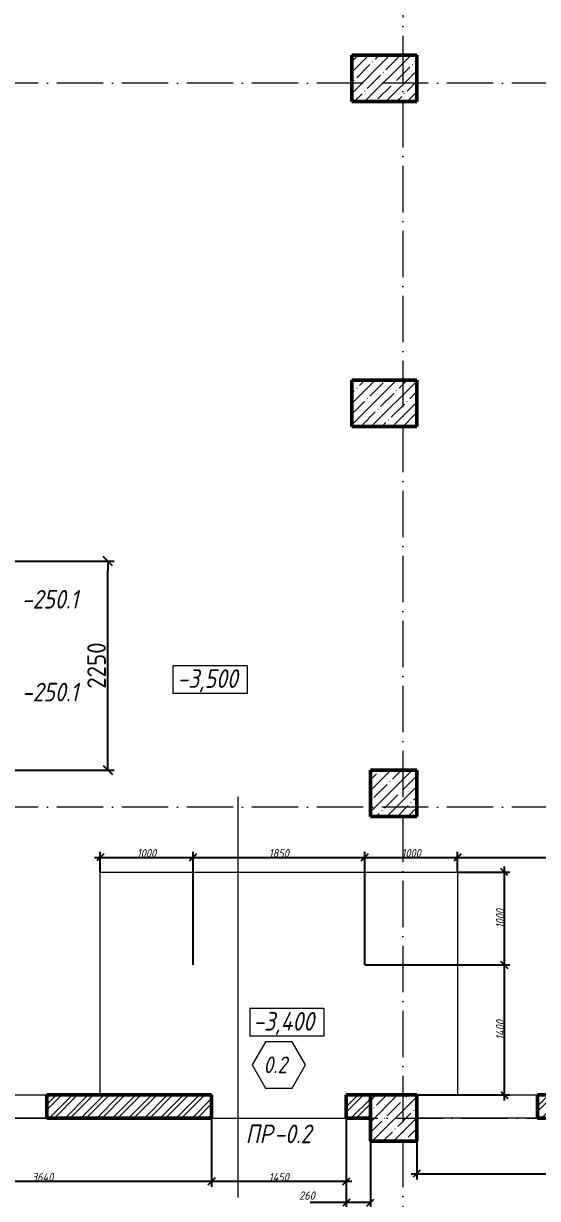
# Model space of a CAD drawing. Header units: millimetres. Extents: x -12989 to 629078, y -109036 to 555275.
# Drawn here: x 598653 to 604189, y 479193 to 491851 of the extents above; entities that cross this region are included whole.
import ezdxf

# ---------------------------------------------------------------- set-up
doc = ezdxf.new("R2010")
doc.units = ezdxf.units.MM
doc.linetypes.add('50_200_ШТРИХ_1Т_ш5_п1_п1_', pattern=[700, 500, -100, 0, -100])
for name, color, linetype, lineweight in [('A-____-____-DIMS', 7, 'Continuous', 9), ('A-DETL-GENF-OTLN-2', 7, 'Continuous', 5), ('A-DOOR-____-IDEN', 7, 'Continuous', 9), ('A-FLOR-____-OTLN', 7, 'Continuous', 9), ('A-GENM-____-IDEN', 7, 'Continuous', 9), ('A-GENM-____-OTLN', 7, 'Continuous', 9), ('A-WALL-____-MCUT-2', 7, 'Continuous', 50), ('G-____-____-DIMS', 7, 'Continuous', 9), ('S-COLS-____-MCUT', 7, 'Continuous', 50), ('S-COLS-____-OTLN', 7, 'Continuous', 9), ('S-GRID-____-OTLN-1', 7, '50_200_ШТРИХ_1Т_ш5_п1_п1_', 9)]:
    doc.layers.add(name, color=color, linetype=linetype, lineweight=lineweight)
for name, color, linetype, lineweight, true_color in [('A-DETL-GENF-OTLN-3', 9, 'Continuous', 9, 0x808080), ('A-WALL-____-OTLN-1', 7, 'Continuous', 9, 0x800000), ('A-WALL-____-PATT-2', 7, 'Continuous', 9, 0x787878)]:
    doc.layers.add(name, color=color, linetype=linetype, lineweight=lineweight, true_color=true_color)
doc.styles.add('ISOCPEUR_I_2', font='isocpeui.ttf', dxfattribs={"width": 0.85, "height": 2.3})
doc.styles.add('ISOCPEUR_I_4', font='isocpeui.ttf', dxfattribs={"width": 0.85, "height": 2})
doc.styles.add('ISOCPEUR_I_7', font='isocpeui.ttf', dxfattribs={"width": 0.9, "height": 90})
doc.styles.add('СПДС', font='isocpeur.ttf', dxfattribs={"width": 0.9})
doc.dimstyles.new('ISO-1_8_0_9К_СРЕДНИЙ_Кладочные', dxfattribs={"dimscale": 304.8, "dimtxt": 89.638306, "dimasz": 0.246063, "dimexe": 0.19685, "dimexo": 0, "dimgap": 0, "dimtad": 1, "dimdec": 3, "dimrnd": 0.001, "dimdsep": 46, "dimtxsty": 'ISOCPEUR_I_7', "dimblk1": 'OBLIQUE', "dimblk2": 'OBLIQUE', "dimsah": 1, "dimcen": 0.09, "dimdle": 0.19685, "dimazin": 0, "dimtfac": 1, "dimtdec": 4, "dimtix": 1, "dimtmove": 2, "dimatfit": 3, "dimfxl": 1, "dimtvp": 1, "dimtolj": 1, "dimtzin": 0, "dimarcsym": 2})
doc.dimstyles.new('ISO-1_8_0_9К_СРЕДНИЙ_Кладочные_1', dxfattribs={"dimscale": 304.8, "dimtxt": 89.638306, "dimasz": 0.246063, "dimexe": 0.19685, "dimexo": 0, "dimgap": 0, "dimtad": 1, "dimdec": 3, "dimrnd": 0.001, "dimdsep": 46, "dimtxsty": 'ISOCPEUR_I_7', "dimblk1": 'OBLIQUE', "dimblk2": 'OBLIQUE', "dimsah": 1, "dimcen": 0.09, "dimdle": 0.19685, "dimazin": 0, "dimtfac": 1, "dimtdec": 4, "dimtix": 1, "dimtmove": 0, "dimatfit": 3, "dimfxl": 1, "dimtvp": 1, "dimtolj": 1, "dimtzin": 0, "dimarcsym": 2})
doc.dimstyles.new('Размера А3', dxfattribs={"dimtxt": 200, "dimasz": 100, "dimexe": 70, "dimexo": 100, "dimgap": 20, "dimtad": 1, "dimdec": 0, "dimrnd": 10, "dimzin": 0, "dimdsep": 46, "dimtxsty": 'СПДС', "dimblk": 'ARROWHEAD_6', "dimcen": 1, "dimclrd": 256, "dimclre": 256, "dimclrt": 256, "dimazin": 0, "dimtfac": 1, "dimtdec": 0, "dimtmove": 2, "dimatfit": 3, "dimfxl": 1, "dimtolj": 1, "dimtzin": 0, "dimarcsym": 0})
pattern_1 = [(45, (513638.8, 428127.92), (-85.53659, 85.53659), []), (45, (513695.83, 428127.92), (-85.53659, 85.53659), [])]

# ---------------------------------------------------------------- blocks, each defined once
blk = doc.blocks.new('BSC_Колонна _Прямоугольная - 500х500-V28-АР1_Кладочный план подвала в осях 1-64_Ю-ЯЯ')
at = {"layer": 'S-COLS-____-OTLN'}
h = blk.add_hatch(dxfattribs=at)
h.set_pattern_fill('FP_35', color=256, style=0, pattern_type=2)
h.set_pattern_definition([(45, (-89000, -51931.04), (-114.04925, 114.04925), []), (45, (-88885.95, -51931.04), (-114.04925, 114.04925), [201.613, -40.323, 3.353, -36.97])])
h.paths.add_polyline_path([(-250, -250), (250, -250), (250, 250), (-250, 250)], flags=0)
at = {"layer": 'S-COLS-____-MCUT'}
for p, q in [((250, 250), (-250, 250)), ((-250, 250), (-250, -250)), ((250, -250), (250, 250)), ((-250, -250), (250, -250))]:
    blk.add_line(p, q, dxfattribs=at)
blk = doc.blocks.new('BSC_Колонна _Прямоугольная - 500х500-V105-АР1_Кладочный план подвала в осях 1-64_Ю-ЯЯ')
at = {"layer": 'S-COLS-____-OTLN'}
h = blk.add_hatch(dxfattribs=at)
h.set_pattern_fill('FP_121', color=256, style=0, pattern_type=2)
h.set_pattern_definition([(315, (-55431.04, 89000), (114.04925, 114.04925), []), (315, (-55431.04, 88885.95), (114.04925, 114.04925), [201.613, -40.323, 3.353, -36.97])])
h.paths.add_polyline_path([(-250, -250), (250, -250), (250, 250), (-250, 250)], flags=0)
at = {"layer": 'S-COLS-____-MCUT'}
for p, q in [((250, 250), (-250, 250)), ((-250, 250), (-250, -250)), ((250, -250), (250, 250)), ((-250, -250), (250, -250))]:
    blk.add_line(p, q, dxfattribs=at)
blk = doc.blocks.new('BSC_Колонна _Прямоугольная - 500х700-V135-АР1_Кладочный план подвала в осях 1-64_Ю-ЯЯ')
at = {"layer": 'S-COLS-____-OTLN'}
h = blk.add_hatch(dxfattribs=at)
h.set_pattern_fill('FP_152', color=256, style=0, pattern_type=2)
h.set_pattern_definition([(315, (-63131.04, 88900), (114.04925, 114.04925), []), (315, (-63131.04, 88785.95), (114.04925, 114.04925), [201.613, -40.323, 3.353, -36.97])])
h.paths.add_polyline_path([(-250, -350), (250, -350), (250, 350), (-250, 350)], flags=0)
at = {"layer": 'S-COLS-____-MCUT'}
for p, q in [((250, 350), (-250, 350)), ((-250, 350), (-250, -350)), ((250, -350), (250, 350)), ((-250, -350), (250, -350))]:
    blk.add_line(p, q, dxfattribs=at)
blk = doc.blocks.new('BSC_Колонна _Прямоугольная - 500х700-V138-АР1_Кладочный план подвала в осях 1-64_Ю-ЯЯ')
at = {"layer": 'S-COLS-____-OTLN'}
h = blk.add_hatch(dxfattribs=at)
h.set_pattern_fill('FP_155', color=256, style=0, pattern_type=2)
h.set_pattern_definition([(315, (-59631.04, 88900), (114.04925, 114.04925), []), (315, (-59631.04, 88785.95), (114.04925, 114.04925), [201.613, -40.323, 3.353, -36.97])])
h.paths.add_polyline_path([(-250, -350), (250, -350), (250, 350), (-250, 350)], flags=0)
at = {"layer": 'S-COLS-____-MCUT'}
for p, q in [((250, 350), (-250, 350)), ((-250, 350), (-250, -350)), ((250, -350), (250, 350)), ((-250, -350), (250, -350))]:
    blk.add_line(p, q, dxfattribs=at)
blk = doc.blocks.new('АР_Перемычка - АР_Перемычка-28769347-АР1_Кладочный план подвала в осях 1-64_Ю-ЯЯ')
at = {"layer": 'A-GENM-____-OTLN'}
blk.add_line((-250, -125), (-243, -125), dxfattribs=at)
blk = doc.blocks.new('DET_L_Имитация разреза_ISO2-5 - Вправо-27489997-АР1_Кладочный план подвала в осях 1-64_Ю-ЯЯ')
at = {"layer": 'A-DETL-GENF-OTLN-3'}
blk.add_line((143, 0), (4457, 0), dxfattribs=at)
blk = doc.blocks.new('Высотные отметки - 9_5х3_5_h_-17668430-АР1_Кладочный план подвала в осях 1-64_Ю-ЯЯ')
at = {"layer": 'G-____-____-DIMS'}
for p, q in [((-4, 3), (-4, 0)), ((4, 3), (-4, 3)), ((4, 3), (4, 0)), ((4, 0), (-4, 0))]:
    blk.add_line(p, q, dxfattribs=at)
blk = doc.blocks.new('_Oblique')
at = {"color": 0, "linetype": 'ByBlock', "lineweight": -2}
blk.add_line((-0.5, -0.5), (0.5, 0.5), dxfattribs=at)
blk = doc.blocks.new('*D6612')
at = {"layer": 'A-____-____-DIMS', "color": 0, "lineweight": -2, "transparency": 16777216}
for p, q in [((599479, 482709), (599479, 482928)), ((600479, 481709), (600479, 482928)), ((599419, 482868), (600539, 482868))]:
    blk.add_line(p, q, dxfattribs=at)
at = {"layer": 'Defpoints', "color": 0, "transparency": 16777216}
for p in [(600479, 482868), (599479, 482709), (600479, 481709)]:
    blk.add_point(p, dxfattribs=at)
at = {"layer": 'A-____-____-DIMS', "color": 0, "lineweight": -2, "transparency": 16777216, "xscale": 75, "yscale": 75, "zscale": 75, "rotation": 180}
blk.add_blockref('_Oblique', (599479, 482868), dxfattribs=at)
at = {"layer": 'A-____-____-DIMS', "color": 0, "lineweight": -2, "transparency": 16777216, "xscale": 75, "yscale": 75, "zscale": 75}
blk.add_blockref('_Oblique', (600479, 482868), dxfattribs=at)
at = {"layer": 'A-____-____-DIMS', "color": 0, "transparency": 16777216, "insert": (599979, 482913), "char_height": 90, "width": 504.73, "attachment_point": 5, "style": 'ISOCPEUR_I_7'}
blk.add_mtext('\\A1;1000', dxfattribs=at)
blk = doc.blocks.new('*D6613')
at = {"layer": 'A-____-____-DIMS', "color": 0, "lineweight": -2, "transparency": 16777216}
for p, q in [((600479, 481709), (600479, 482928)), ((602329, 481709), (602329, 482928)), ((600419, 482868), (602389, 482868))]:
    blk.add_line(p, q, dxfattribs=at)
at = {"layer": 'Defpoints', "color": 0, "transparency": 16777216}
for p in [(602329, 482868), (600479, 481709), (602329, 481709)]:
    blk.add_point(p, dxfattribs=at)
at = {"layer": 'A-____-____-DIMS', "color": 0, "lineweight": -2, "transparency": 16777216, "xscale": 75, "yscale": 75, "zscale": 75, "rotation": 180}
blk.add_blockref('_Oblique', (600479, 482868), dxfattribs=at)
at = {"layer": 'A-____-____-DIMS', "color": 0, "lineweight": -2, "transparency": 16777216, "xscale": 75, "yscale": 75, "zscale": 75}
blk.add_blockref('_Oblique', (602329, 482868), dxfattribs=at)
at = {"layer": 'A-____-____-DIMS', "color": 0, "transparency": 16777216, "insert": (601404, 482913), "char_height": 90, "width": 504.73, "attachment_point": 5, "style": 'ISOCPEUR_I_7'}
blk.add_mtext('\\A1;1850', dxfattribs=at)
blk = doc.blocks.new('*D6614')
at = {"layer": 'A-____-____-DIMS', "color": 0, "lineweight": -2, "transparency": 16777216}
for p, q in [((602329, 481709), (602329, 482928)), ((603329, 482709), (603329, 482928)), ((602269, 482868), (603389, 482868))]:
    blk.add_line(p, q, dxfattribs=at)
at = {"layer": 'Defpoints', "color": 0, "transparency": 16777216}
for p in [(603329, 482868), (603329, 482709), (602329, 481709)]:
    blk.add_point(p, dxfattribs=at)
at = {"layer": 'A-____-____-DIMS', "color": 0, "lineweight": -2, "transparency": 16777216, "xscale": 75, "yscale": 75, "zscale": 75, "rotation": 180}
blk.add_blockref('_Oblique', (602329, 482868), dxfattribs=at)
at = {"layer": 'A-____-____-DIMS', "color": 0, "lineweight": -2, "transparency": 16777216, "xscale": 75, "yscale": 75, "zscale": 75}
blk.add_blockref('_Oblique', (603329, 482868), dxfattribs=at)
at = {"layer": 'A-____-____-DIMS', "color": 0, "transparency": 16777216, "insert": (602829, 482913), "char_height": 90, "width": 504.73, "attachment_point": 5, "style": 'ISOCPEUR_I_7'}
blk.add_mtext('\\A1;1000', dxfattribs=at)
blk = doc.blocks.new('*D6615')
at = {"layer": 'A-____-____-DIMS', "color": 0, "lineweight": -2, "transparency": 16777216}
for p, q in [((606889, 483309), (606889, 482808)), ((603329, 482709), (603329, 482928)), ((603269, 482868), (606949, 482868))]:
    blk.add_line(p, q, dxfattribs=at)
at = {"layer": 'Defpoints', "color": 0, "transparency": 16777216}
for p in [(606889, 483309), (606889, 482868), (603329, 482709)]:
    blk.add_point(p, dxfattribs=at)
at = {"layer": 'A-____-____-DIMS', "color": 0, "lineweight": -2, "transparency": 16777216, "xscale": 75, "yscale": 75, "zscale": 75, "rotation": 180}
blk.add_blockref('_Oblique', (603329, 482868), dxfattribs=at)
at = {"layer": 'A-____-____-DIMS', "color": 0, "lineweight": -2, "transparency": 16777216, "xscale": 75, "yscale": 75, "zscale": 75}
blk.add_blockref('_Oblique', (606889, 482868), dxfattribs=at)
at = {"layer": 'A-____-____-DIMS', "color": 0, "transparency": 16777216, "insert": (605109, 482913), "char_height": 90, "width": 546.1, "attachment_point": 5, "style": 'ISOCPEUR_I_7'}
blk.add_mtext('\\A1;3560', dxfattribs=at)
blk = doc.blocks.new('*D6617')
at = {"layer": 'A-____-____-DIMS', "color": 0, "lineweight": -2, "transparency": 16777216}
for p, q in [((603832, 480249), (603832, 481769)), ((602329, 481709), (603892, 481709)), ((602889, 480309), (603892, 480309))]:
    blk.add_line(p, q, dxfattribs=at)
at = {"layer": 'Defpoints', "color": 0, "transparency": 16777216}
for p in [(602329, 481709), (603832, 481709), (602889, 480309)]:
    blk.add_point(p, dxfattribs=at)
at = {"layer": 'A-____-____-DIMS', "color": 0, "lineweight": -2, "transparency": 16777216, "xscale": 75, "yscale": 75, "zscale": 75}
for p, rotation in [((603832, 481709), 90), ((603832, 480309), 270)]:
    blk.add_blockref('_Oblique', p, dxfattribs=dict(at, rotation=rotation))
at = {"layer": 'A-____-____-DIMS', "color": 0, "transparency": 16777216, "insert": (603787, 481009), "char_height": 90, "width": 521.28, "attachment_point": 5, "rotation": 90, "style": 'ISOCPEUR_I_7'}
blk.add_mtext('\\A1;1400', dxfattribs=at)
blk = doc.blocks.new('*D6618')
at = {"layer": 'A-____-____-DIMS', "color": 0, "lineweight": -2, "transparency": 16777216}
for p, q in [((603329, 482709), (603892, 482709)), ((603832, 481649), (603832, 482769)), ((602329, 481709), (603892, 481709))]:
    blk.add_line(p, q, dxfattribs=at)
at = {"layer": 'Defpoints', "color": 0, "transparency": 16777216}
for p in [(603329, 482709), (603832, 482709), (602329, 481709)]:
    blk.add_point(p, dxfattribs=at)
at = {"layer": 'A-____-____-DIMS', "color": 0, "lineweight": -2, "transparency": 16777216, "xscale": 75, "yscale": 75, "zscale": 75}
for p, rotation in [((603832, 482709), 90), ((603832, 481709), 270)]:
    blk.add_blockref('_Oblique', p, dxfattribs=dict(at, rotation=rotation))
at = {"layer": 'A-____-____-DIMS', "color": 0, "transparency": 16777216, "insert": (603787, 482209), "char_height": 90, "width": 504.73, "attachment_point": 5, "rotation": 90, "style": 'ISOCPEUR_I_7'}
blk.add_mtext('\\A1;1000', dxfattribs=at)
blk = doc.blocks.new('Марка проема - марка проема-27336095-АР1_Кладочный план подвала в осях 1-64_Ю-ЯЯ')
at = {"layer": 'A-DOOR-____-IDEN'}
for p, q in [((-1.44, 0.16), (-2.88, -2.33)), ((1.44, 0.16), (-1.44, 0.16)), ((2.88, -2.33), (1.44, 0.16)), ((-2.88, -2.33), (-1.44, -4.82)), ((1.44, -4.82), (2.88, -2.33)), ((-1.44, -4.82), (1.44, -4.82))]:
    blk.add_line(p, q, dxfattribs=at)
blk = doc.blocks.new('*D6727')
at = {"layer": 'A-____-____-DIMS', "color": 0, "lineweight": -2, "transparency": 16777216}
for p, q in [((597039, 480059), (597039, 479319)), ((600679, 480051), (600679, 479319)), ((596979, 479379), (600739, 479379))]:
    blk.add_line(p, q, dxfattribs=at)
at = {"layer": 'Defpoints', "color": 0, "transparency": 16777216}
for p in [(597039, 480059), (600679, 480051), (600679, 479379)]:
    blk.add_point(p, dxfattribs=at)
at = {"layer": 'A-____-____-DIMS', "color": 0, "lineweight": -2, "transparency": 16777216, "xscale": 75, "yscale": 75, "zscale": 75, "rotation": 180}
blk.add_blockref('_Oblique', (597039, 479379), dxfattribs=at)
at = {"layer": 'A-____-____-DIMS', "color": 0, "lineweight": -2, "transparency": 16777216, "xscale": 75, "yscale": 75, "zscale": 75}
blk.add_blockref('_Oblique', (600679, 479379), dxfattribs=at)
at = {"layer": 'A-____-____-DIMS', "color": 0, "transparency": 16777216, "insert": (598859, 479424), "char_height": 90, "width": 562.65, "attachment_point": 5, "style": 'ISOCPEUR_I_7'}
blk.add_mtext('\\A1;3640', dxfattribs=at)
blk = doc.blocks.new('*D6728')
at = {"layer": 'A-____-____-DIMS', "color": 0, "lineweight": -2, "transparency": 16777216}
for p, q in [((600679, 480051), (600679, 479319)), ((602129, 480051), (602129, 479319)), ((600619, 479379), (602189, 479379))]:
    blk.add_line(p, q, dxfattribs=at)
at = {"layer": 'Defpoints', "color": 0, "transparency": 16777216}
for p in [(600679, 480051), (602129, 480051), (602129, 479379)]:
    blk.add_point(p, dxfattribs=at)
at = {"layer": 'A-____-____-DIMS', "color": 0, "lineweight": -2, "transparency": 16777216, "xscale": 75, "yscale": 75, "zscale": 75, "rotation": 180}
blk.add_blockref('_Oblique', (600679, 479379), dxfattribs=at)
at = {"layer": 'A-____-____-DIMS', "color": 0, "lineweight": -2, "transparency": 16777216, "xscale": 75, "yscale": 75, "zscale": 75}
blk.add_blockref('_Oblique', (602129, 479379), dxfattribs=at)
at = {"layer": 'A-____-____-DIMS', "color": 0, "transparency": 16777216, "insert": (601404, 479424), "char_height": 90, "width": 521.28, "attachment_point": 5, "style": 'ISOCPEUR_I_7'}
blk.add_mtext('\\A1;1450', dxfattribs=at)
blk = doc.blocks.new('*D6729')
at = {"layer": 'A-____-____-DIMS', "color": 0, "lineweight": -2, "transparency": 16777216}
for p, q in [((602129, 480051), (602129, 479089)), ((602389, 480059), (602389, 479089)), ((602129, 479149), (601741, 479149)), ((602389, 479149), (602069, 479149))]:
    blk.add_line(p, q, dxfattribs=at)
at = {"layer": 'Defpoints', "color": 0, "transparency": 16777216}
for p in [(602129, 480051), (602389, 480059), (602389, 479149)]:
    blk.add_point(p, dxfattribs=at)
at = {"layer": 'A-____-____-DIMS', "color": 0, "lineweight": -2, "transparency": 16777216, "xscale": 75, "yscale": 75, "zscale": 75, "rotation": 180}
blk.add_blockref('_Oblique', (602129, 479149), dxfattribs=at)
at = {"layer": 'A-____-____-DIMS', "color": 0, "lineweight": -2, "transparency": 16777216, "xscale": 75, "yscale": 75, "zscale": 75}
blk.add_blockref('_Oblique', (602389, 479149), dxfattribs=at)
at = {"layer": 'A-____-____-DIMS', "color": 0, "transparency": 16777216, "insert": (601622, 479269), "char_height": 90, "width": 409.58, "attachment_point": 1, "line_spacing_factor": 1.149209, "style": 'ISOCPEUR_I_7'}
blk.add_mtext('\\A1;260', dxfattribs=at)
blk = doc.blocks.new('*D6730')
at = {"layer": 'A-____-____-DIMS', "color": 0, "lineweight": -2, "transparency": 16777216}
for p, q in [((602889, 480059), (602889, 479399)), ((606589, 479565), (606589, 479399)), ((602829, 479459), (606649, 479459))]:
    blk.add_line(p, q, dxfattribs=at)
at = {"layer": 'Defpoints', "color": 0, "transparency": 16777216}
for p in [(602889, 480059), (606589, 479565), (606589, 479459)]:
    blk.add_point(p, dxfattribs=at)
at = {"layer": 'A-____-____-DIMS', "color": 0, "lineweight": -2, "transparency": 16777216, "xscale": 75, "yscale": 75, "zscale": 75, "rotation": 180}
blk.add_blockref('_Oblique', (602889, 479459), dxfattribs=at)
at = {"layer": 'A-____-____-DIMS', "color": 0, "lineweight": -2, "transparency": 16777216, "xscale": 75, "yscale": 75, "zscale": 75}
blk.add_blockref('_Oblique', (606589, 479459), dxfattribs=at)
at = {"layer": 'A-____-____-DIMS', "color": 0, "transparency": 16777216, "insert": (604739, 479505), "char_height": 90, "width": 546.1, "attachment_point": 5, "style": 'ISOCPEUR_I_7'}
blk.add_mtext('\\A1;3700', dxfattribs=at)
blk = doc.blocks.new('ARROWHEAD_6')
at = {"color": 0, "linetype": 'Continuous'}
for p, q in [((0, 0), (-1, 0)), ((-0.5, -0.5), (0.5, 0.5))]:
    blk.add_line(p, q, dxfattribs=at)
blk = doc.blocks.new('*D6735')
at = {"lineweight": -2, "transparency": 16777216}
for p, q in [((597239, 486059), (599630, 486059)), ((599560, 483909), (599560, 485959)), ((597239, 483809), (599630, 483809))]:
    blk.add_line(p, q, dxfattribs=at)
at = {"layer": 'Defpoints', "color": 0, "transparency": 16777216}
for p in [(597139, 486059), (599560, 486059), (597139, 483809)]:
    blk.add_point(p, dxfattribs=at)
at = {"lineweight": -2, "transparency": 16777216, "xscale": 100, "yscale": 100, "zscale": 100}
for p, rotation in [((599560, 486059), 90), ((599560, 483809), 270)]:
    blk.add_blockref('ARROWHEAD_6', p, dxfattribs=dict(at, rotation=rotation))
at = {"lineweight": 25, "transparency": 16777216, "insert": (599440, 484934), "char_height": 200, "attachment_point": 5, "rotation": 90, "style": 'СПДС'}
blk.add_mtext('\\A1;2250', dxfattribs=at)

msp = doc.modelspace()

# ---------------------------------------------------------------- hatches: boundary and pattern name
at = {"layer": 'A-WALL-____-PATT-2'}
h = msp.add_hatch(dxfattribs=at)
h.set_pattern_fill('FP_53', color=256, style=0, pattern_type=2)
h.set_pattern_definition(pattern_1)
h.paths.add_polyline_path([(597038.8036, 480058.9591), (598153.8036, 480058.9591), (598153.8036, 480308.9591), (597038.8036, 480308.9591)], flags=0)
h.paths.add_polyline_path([(602388.8036, 480058.9591), (602388.8036, 480308.9591), (602128.8036, 480308.9591), (602128.8036, 480058.9591)], flags=0)
h.paths.add_polyline_path([(598903.8036, 480058.9591), (600678.8036, 480058.9591), (600678.8036, 480308.9591), (598903.8036, 480308.9591)], flags=0)
h = msp.add_hatch(dxfattribs=at)
h.set_pattern_fill('FP_53', color=256, style=0, pattern_type=2)
h.set_pattern_definition(pattern_1)
h.paths.add_polyline_path([(606838.8036, 480058.9591), (606838.8036, 480308.9591), (604188.8036, 480308.9591), (604188.8036, 480058.9591), (606588.8036, 480058.9591)], flags=0)

# ---------------------------------------------------------------- linework, layer by layer
at = {"layer": 'A-FLOR-____-OTLN'}
for p, q in [((599478.8036, 480308.9591), (599478.8036, 482708.9591)), ((599478.8036, 482708.9591), (603328.8036, 482708.9591)), ((603328.8036, 482708.9591), (603328.8036, 480308.9591)), ((600678.8036, 480058.9591), (602128.8036, 480058.9591))]:
    msp.add_line(p, q, dxfattribs=at)
at = {"layer": 'A-WALL-____-MCUT-2'}
for p, q in [((600678.8036, 480308.9591), (598903.8036, 480308.9591)), ((598903.8036, 480308.9591), (598903.8036, 480058.9591)), ((600678.8036, 480058.9591), (600678.8036, 480308.9591)), ((602388.8036, 480308.9591), (602128.8036, 480308.9591)), ((602128.8036, 480308.9591), (602128.8036, 480058.9591)), ((606838.8036, 480308.9591), (604188.8036, 480308.9591)), ((604188.8036, 480308.9591), (604188.8036, 480058.9591)), ((598903.8036, 480058.9591), (600678.8036, 480058.9591)), ((602128.8036, 480058.9591), (602388.8036, 480058.9591)), ((604188.8036, 480058.9591), (606588.8036, 480058.9591))]:
    msp.add_line(p, q, dxfattribs=at)
at = {"layer": 'A-WALL-____-OTLN-1'}
for p, q in [((598153.8036, 480308.9591), (598903.8036, 480308.9591)), ((602888.8036, 480308.9591), (604188.8036, 480308.9591)), ((598903.8036, 480058.9591), (598153.8036, 480058.9591)), ((604188.8036, 480058.9591), (602888.8036, 480058.9591))]:
    msp.add_line(p, q, dxfattribs=at)
at = {"layer": 'S-GRID-____-OTLN-1'}
for p, q in [((602738.8036, 519020.7686), (602738.8036, 468222.3269)), ((617713.2102, 491208.9591), (508970.0334, 491208.9591)), ((617713.2102, 483408.9591), (508970.0334, 483408.9591)), ((580965.574, 480058.9591), (617713.2102, 480058.9591))]:
    msp.add_line(p, q, dxfattribs=at)

# ---------------------------------------------------------------- block references
at = {"layer": 'A-DETL-GENF-OTLN-2', "rotation": 89.99999999999994}
msp.add_blockref('DET_L_Имитация разреза_ISO2-5 - Вправо-27489997-АР1_Кладочный план подвала в осях 1-64_Ю-ЯЯ', (600964.2309, 479062.1514), dxfattribs=at)
at = {"layer": 'A-DOOR-____-IDEN', "xscale": 99.99999999999993, "yscale": 99.99999999999993, "zscale": 99.99999999999993}
msp.add_blockref('Марка проема - марка проема-27336095-АР1_Кладочный план подвала в осях 1-64_Ю-ЯЯ', (601403.8036, 480864.2509), dxfattribs=at)
at = {"layer": 'A-GENM-____-OTLN'}
msp.add_blockref('АР_Перемычка - АР_Перемычка-28769347-АР1_Кладочный план подвала в осях 1-64_Ю-ЯЯ', (600678.8036, 480183.9591), dxfattribs=at)
at = {"layer": 'G-____-____-DIMS', "xscale": 99.99999999999993, "yscale": 99.99999999999993, "zscale": 99.99999999999993}
for p in [(600661.061, 484632.5686), (601489.2266, 480940.2448)]:
    msp.add_blockref('Высотные отметки - 9_5х3_5_h_-17668430-АР1_Кладочный план подвала в осях 1-64_Ю-ЯЯ', p, dxfattribs=at)
at = {"layer": 'S-COLS-____-OTLN', "rotation": 89.9999999999999}
for name, p in [('BSC_Колонна _Прямоугольная - 500х700-V135-АР1_Кладочный план подвала в осях 1-64_Ю-ЯЯ', (602538.8036, 491258.9591)), ('BSC_Колонна _Прямоугольная - 500х700-V138-АР1_Кладочный план подвала в осях 1-64_Ю-ЯЯ', (602538.8036, 487758.9591)), ('BSC_Колонна _Прямоугольная - 500х500-V105-АР1_Кладочный план подвала в осях 1-64_Ю-ЯЯ', (602638.8036, 483558.9591))]:
    msp.add_blockref(name, p, dxfattribs=at)
at = {"layer": 'S-COLS-____-OTLN'}
msp.add_blockref('BSC_Колонна _Прямоугольная - 500х500-V28-АР1_Кладочный план подвала в осях 1-64_Ю-ЯЯ', (602638.8036, 480058.9591), dxfattribs=at)

# ---------------------------------------------------------------- texts
at = {"layer": 'A-DOOR-____-IDEN', "insert": (601238.0145, 480723.0705), "char_height": 180, "width": 353.544187, "attachment_point": 1, "style": 'ISOCPEUR_I_4'}
msp.add_mtext('0.2', dxfattribs=at)
at = {"layer": 'A-GENM-____-IDEN', "char_height": 200, "attachment_point": 1, "style": 'ISOCPEUR_I_2'}
for s, insert, width in [('-250.1', (598635.6759, 485748.3872), 822.531375), ('-250.1', (598635.6759, 484748.3872), 822.531375), ('ПР', (601044.898, 479988.8849), 375.18975), ('-0.2', (601354.4605, 479988.8849), 548.35425)]:
    msp.add_mtext(s, dxfattribs=dict(at, insert=insert, width=width))
at = {"layer": 'G-____-____-DIMS', "char_height": 200, "attachment_point": 1, "line_spacing_factor": 1.149209, "style": 'ISOCPEUR_I_2'}
for s, insert, width in [('-3,500', (600310.4872, 484893.8597), 841.377075), ('-3,400', (601128.6934, 481201.536), 865.279833)]:
    msp.add_mtext(s, dxfattribs=dict(at, insert=insert, width=width))

# ---------------------------------------------------------------- dimensions: what is measured, and where the dimension line sits
at = {"color": 18, "lineweight": 25, "true_color": 0x000000}
dim = msp.add_linear_dim(base=(599560.3269, 486058.9591), p1=(597138.8036, 483808.9591), p2=(597138.8036, 486058.9591), angle=90, dimstyle='Размера А3', dxfattribs=at)
dim.commit()
dim.dimension.update_dxf_attribs({"geometry": '*D6735', "text_midpoint": (599440.3269, 484933.9591)})
at = {"layer": 'A-____-____-DIMS'}
for base, p1, p2, override, picture, middle in [((606888.8036, 482867.6186), (603328.8036, 482708.9591), (606888.8036, 483308.9591), {"dimtxt": 400, "dimpost": '<>', "dimfxl": 3610.20775}, '*D6615', (605108.8036, 482912.6186)), ((600478.8036, 482867.6186), (599478.8036, 482708.9591), (600478.8036, 481708.9591), {"dimtxt": 400, "dimpost": '<>', "dimfxl": 1414.213562}, '*D6612', (599978.8036, 482912.6186)), ((602328.8036, 482867.6186), (600478.8036, 481708.9591), (602328.8036, 481708.9591), {"dimtxt": 400, "dimpost": '<>', "dimfxl": 1850}, '*D6613', (601403.8036, 482912.6186)), ((603328.8036, 482867.6186), (602328.8036, 481708.9591), (603328.8036, 482708.9591), {"dimtxt": 400, "dimpost": '<>', "dimfxl": 1414.213562}, '*D6614', (602828.8036, 482912.6186)), ((600678.8036, 479379.1498), (597038.8036, 480058.9591), (600678.8036, 480050.9591), {"dimtxt": 400, "dimpost": '<>', "dimfxl": 3640.008791}, '*D6727', (598858.8036, 479424.1498)), ((602128.8036, 479379.1498), (600678.8036, 480050.9591), (602128.8036, 480050.9591), {"dimtxt": 400, "dimpost": '<>', "dimfxl": 1450}, '*D6728', (601403.8036, 479424.1498)), ((606588.8036, 479459.1498), (602888.8036, 480058.9591), (606588.8036, 479565.2158), {"dimtxt": 400, "dimpost": '<>', "dimfxl": 3732.798214}, '*D6730', (604738.8036, 479504.7293))]:
    dim = msp.add_linear_dim(base=base, p1=p1, p2=p2, dimstyle='ISO-1_8_0_9К_СРЕДНИЙ_Кладочные', override=override, dxfattribs=at)
    dim.commit()
    dim.dimension.update_dxf_attribs({"geometry": picture, "text_midpoint": middle})
for base, p1, p2, override, picture, middle in [((603832.2555, 482708.9591), (602328.8036, 481708.9591), (603328.8036, 482708.9591), {"dimtxt": 400, "dimpost": '<>', "dimfxl": 1414.213562}, '*D6618', (603787.2555, 482208.9591)), ((603832.2555, 481708.9591), (602888.8036, 480308.9591), (602328.8036, 481708.9591), {"dimtxt": 400, "dimpost": '<>', "dimfxl": 1507.846146}, '*D6617', (603787.2555, 481008.9591))]:
    dim = msp.add_linear_dim(base=base, p1=p1, p2=p2, angle=90, dimstyle='ISO-1_8_0_9К_СРЕДНИЙ_Кладочные', override=override, dxfattribs=at)
    dim.commit()
    dim.dimension.update_dxf_attribs({"geometry": picture, "text_midpoint": middle})
dim = msp.add_linear_dim(base=(602388.8036, 479148.8218), p1=(602128.8036, 480050.9591), p2=(602388.8036, 480058.9591), dimstyle='ISO-1_8_0_9К_СРЕДНИЙ_Кладочные_1', override={"dimtxt": 400, "dimpost": '<>', "dimfxl": 260.123048}, dxfattribs=at)
dim.commit()
dim.dimension.update_dxf_attribs({"geometry": '*D6729', "text_midpoint": (601826.854, 479148.8218), "dimtype": 160})

doc.saveas('drawing.dxf')
